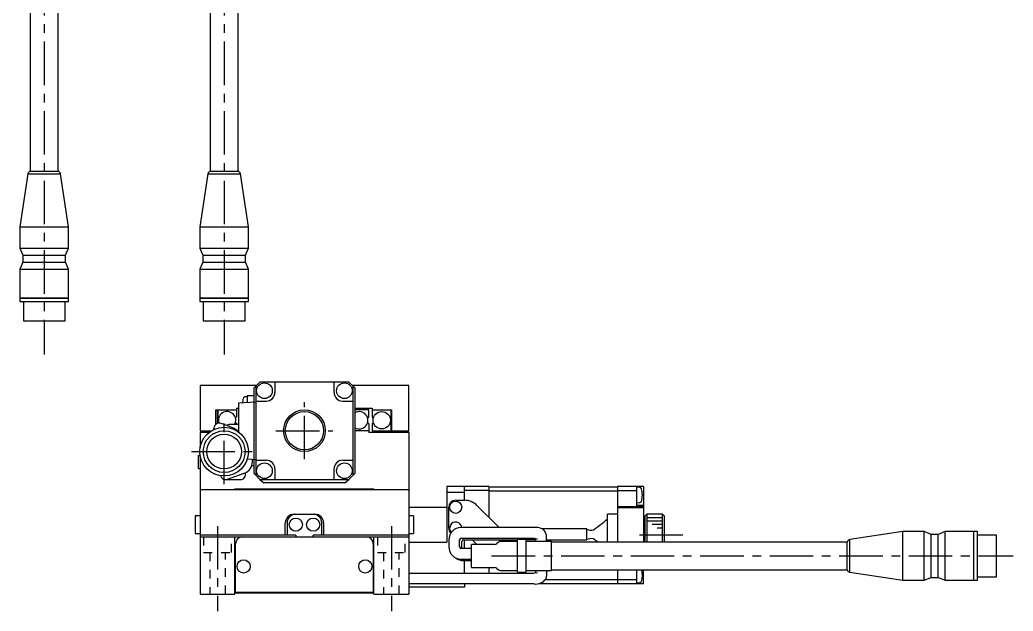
# Model space of a CAD drawing. Extents: x -263 to 411, y 17 to 415.
# Drawn here: x -225.2 to 60.5, y 20 to 189.9 of the extents above; entities that cross this region are included whole.
import ezdxf

# ---------------------------------------------------------------- set-up
doc = ezdxf.new("R2010")
doc.units = 0
doc.header["$LTSCALE"] = 10
doc.linetypes.add('CENTER', pattern=[2, 1.25, -0.25, 0.25, -0.25])
doc.linetypes.add('DOT', pattern=[0.5, 0.25, -0.25])
doc.layers.add('1', color=7, linetype='CONTINUOUS')

msp = doc.modelspace()

# ---------------------------------------------------------------- linework, layer by layer
at = {"layer": '1', "color": 4, "linetype": 'CENTER'}
for p, q in [((-218.204103, 243.717045), (-218.204103, 93.717045)), ((-166.446611, 243.717045), (-166.446611, 93.717045)), ((-143.346612, 63.651156), (-143.346612, 80.051156)), ((-166.446611, 56.451156), (-166.446611, 75.251154)), ((-151.546612, 71.851156), (-135.146612, 71.851156)), ((-175.84661, 65.851155), (-157.046613, 65.851155)), ((-168.346612, 44.434927), (-168.346612, 19.99508)), ((-118.346612, 44.434927), (-118.346612, 19.99508)), ((-34.503718, 41.851156), (-49.503718, 41.851156)), ((-89.503718, 35.851155), (60.496282, 35.851155))]:
    msp.add_line(p, q, dxfattribs=at)
at = {"layer": '1', "color": 7, "linetype": 'CONTINUOUS'}
for p, q in [((-222.204103, 231.474153), (-222.204103, 146.431809)), ((-214.204103, 146.431809), (-214.204103, 231.474153)), ((-170.446611, 231.474153), (-170.446611, 146.431809)), ((-162.446611, 146.431809), (-162.446611, 231.474153)), ((-222.888429, 145.708135), (-225.204102, 130.474153)), ((-222.888429, 145.708135), (-213.519778, 145.708135)), ((-222.204103, 146.431809), (-214.204103, 146.431809)), ((-211.204104, 130.474153), (-213.519778, 145.708135)), ((-171.130937, 145.708135), (-173.44661, 130.474153)), ((-171.130937, 145.708135), (-161.762286, 145.708135)), ((-170.446611, 146.431809), (-162.446611, 146.431809)), ((-159.446612, 130.474153), (-161.762286, 145.708135)), ((-225.204102, 130.474153), (-211.204104, 130.474153)), ((-225.204102, 130.474153), (-225.204102, 124.281154)), ((-211.204104, 124.281154), (-211.204104, 130.474153)), ((-173.44661, 130.474153), (-173.44661, 124.281154)), ((-173.44661, 130.474153), (-159.446612, 130.474153)), ((-159.446612, 124.281154), (-159.446612, 130.474153)), ((-225.204102, 124.281154), (-211.204104, 124.281154)), ((-225.204102, 124.281154), (-224.354103, 122.281154)), ((-212.054103, 122.281154), (-211.204104, 124.281154)), ((-173.44661, 124.281154), (-172.596611, 122.281154)), ((-173.44661, 124.281154), (-159.446612, 124.281154)), ((-160.296611, 122.281154), (-159.446612, 124.281154)), ((-224.354103, 120.281154), (-225.204102, 118.281154)), ((-224.354103, 122.281154), (-212.054103, 122.281154)), ((-224.354103, 122.281154), (-224.354103, 120.281154)), ((-224.354103, 120.281154), (-212.054103, 120.281154)), ((-212.054103, 120.281154), (-212.054103, 122.281154)), ((-211.204104, 118.281154), (-212.054103, 120.281154)), ((-172.596611, 120.281154), (-173.44661, 118.281154)), ((-172.596611, 122.281154), (-172.596611, 120.281154)), ((-172.596611, 122.281154), (-160.296611, 122.281154)), ((-172.596611, 120.281154), (-160.296611, 120.281154)), ((-160.296611, 120.281154), (-160.296611, 122.281154)), ((-159.446612, 118.281154), (-160.296611, 120.281154)), ((-225.204102, 118.281154), (-211.204104, 118.281154)), ((-225.204102, 118.281154), (-225.204102, 110.024154)), ((-211.204104, 110.024154), (-211.204104, 118.281154)), ((-173.44661, 118.281154), (-173.44661, 110.024154)), ((-173.44661, 118.281154), (-159.446612, 118.281154)), ((-159.446612, 110.024154), (-159.446612, 118.281154)), ((-225.204102, 110.024154), (-211.204104, 110.024154)), ((-225.204102, 110.024154), (-225.154102, 109.974154)), ((-225.204102, 109.974154), (-211.204104, 109.974154)), ((-225.204102, 109.974154), (-225.204102, 108.974152)), ((-225.204102, 108.974152), (-211.204104, 108.974152)), ((-224.204101, 108.974152), (-224.204101, 103.474151)), ((-212.204105, 103.474151), (-212.204105, 108.974152)), ((-211.254104, 109.974154), (-211.204104, 110.024154)), ((-211.204104, 108.974152), (-211.204104, 109.974154)), ((-173.44661, 110.024154), (-173.39661, 109.974154)), ((-173.44661, 110.024154), (-159.446612, 110.024154)), ((-173.44661, 109.974154), (-173.44661, 108.974152)), ((-173.44661, 109.974154), (-159.446612, 109.974154)), ((-173.44661, 108.974152), (-159.446612, 108.974152)), ((-172.446609, 108.974152), (-172.446609, 103.474151)), ((-160.446613, 103.474151), (-160.446613, 108.974152)), ((-159.496612, 109.974154), (-159.446612, 110.024154)), ((-159.446612, 108.974152), (-159.446612, 109.974154)), ((-224.204101, 103.474151), (-212.204105, 103.474151)), ((-172.446609, 103.474151), (-160.446613, 103.474151)), ((-156.146612, 85.851155), (-157.346612, 84.651155)), ((-130.501379, 85.851155), (-156.191845, 85.851155)), ((-151.846612, 85.851155), (-151.846612, 82.851155)), ((-134.846612, 82.851156), (-134.846612, 85.851156)), ((-129.346612, 84.651156), (-130.546612, 85.851156)), ((-173.346612, 84.851156), (-173.346612, 71.851156)), ((-157.203018, 84.851156), (-173.346612, 84.851156)), ((-157.846612, 84.129184), (-157.346612, 84.651155)), ((-157.846612, 59.573126), (-157.846612, 84.129184)), ((-157.346611, 84.651155), (-157.346611, 59.051155)), ((-113.346612, 84.851156), (-129.490205, 84.851156)), ((-128.846612, 84.129185), (-129.346612, 84.651156)), ((-129.346611, 59.051156), (-129.346611, 84.651156)), ((-128.846612, 84.129185), (-128.846611, 59.573127)), ((-113.346612, 71.851156), (-113.346612, 84.851156)), ((-157.346612, 80.101155), (-162.346612, 79.751521)), ((-159.846612, 81.601155), (-160.529399, 81.541419)), ((-159.846612, 81.851155), (-159.846612, 79.926338)), ((-157.846612, 81.851155), (-159.846612, 81.851155)), ((-157.346612, 80.351155), (-154.346612, 80.351155)), ((-132.346612, 80.351156), (-129.346612, 80.351156)), ((-168.846612, 77.851156), (-162.846612, 77.851156)), ((-168.846612, 73.670408), (-168.846612, 77.851156)), ((-168.296612, 77.801156), (-168.346612, 77.851156)), ((-168.346612, 73.950483), (-168.346612, 77.851156)), ((-162.846612, 77.801156), (-168.296612, 77.801156)), ((-168.296612, 77.801156), (-168.296612, 73.966375)), ((-162.846612, 78.351156), (-162.346612, 78.351156)), ((-162.846612, 78.351156), (-162.846612, 75.853758)), ((-162.346612, 79.751521), (-162.346612, 71.524777)), ((-128.846612, 78.351156), (-123.846612, 78.351156)), ((-124.846612, 77.851156), (-128.846612, 77.851156)), ((-124.846612, 75.853758), (-124.846612, 77.851156)), ((-123.846612, 78.351156), (-123.846612, 75.853758)), ((-123.846612, 77.851156), (-118.346612, 77.851156)), ((-118.396612, 77.801156), (-123.846612, 77.801156)), ((-118.396612, 77.801156), (-118.346612, 77.851156)), ((-118.396612, 71.851156), (-118.396612, 77.801156)), ((-118.346612, 77.851156), (-118.346612, 71.851156)), ((-163.186147, 75.514223), (-162.846612, 75.853758)), ((-125.186147, 75.514223), (-124.846612, 75.853758)), ((-123.846612, 75.853758), (-123.507077, 75.514223)), ((-173.346612, 71.851156), (-170.05216, 71.851156)), ((-172.346612, 71.351156), (-172.346612, 71.851156)), ((-171.846612, 71.351156), (-171.846612, 71.851156)), ((-169.402179, 72.196595), (-169.402179, 72.481457)), ((-164.92749, 73.066433), (-167.322049, 73.937978)), ((-162.346612, 73.601154), (-165.009894, 73.601154)), ((-163.186147, 74.188089), (-162.846612, 73.848554)), ((-162.846612, 73.848554), (-162.846612, 73.601154)), ((-128.846612, 71.901156), (-124.846612, 71.901156)), ((-124.846612, 71.851156), (-128.846612, 71.851156)), ((-124.846612, 73.848554), (-125.186147, 74.188089)), ((-124.846612, 73.848554), (-124.846612, 71.351156)), ((-123.846612, 73.848554), (-123.507077, 74.188089)), ((-123.846612, 73.848554), (-123.846612, 71.851156)), ((-123.846612, 71.851156), (-113.346612, 71.851156)), ((-173.346612, 71.351156), (-173.346612, 67.030131)), ((-170.776736, 71.351156), (-173.346612, 71.351156)), ((-113.346612, 71.351156), (-124.846612, 71.351156)), ((-113.346612, 71.351156), (-113.346612, 24.851156)), ((-173.359642, 64.751156), (-173.846612, 64.751156)), ((-173.846612, 60.951156), (-173.846612, 64.751156)), ((-173.346612, 64.672179), (-173.346612, 24.851156)), ((-159.7631, 63.770133), (-157.346611, 63.601156)), ((-158.314792, 62.974701), (-158.314792, 63.622522)), ((-157.346611, 63.351155), (-154.346611, 63.351155)), ((-132.346611, 63.351156), (-129.346611, 63.351156)), ((-173.846612, 60.951156), (-173.346612, 60.951156)), ((-158.497279, 61.851155), (-157.846611, 61.851155)), ((-151.846611, 60.851155), (-151.846611, 57.851155)), ((-134.846611, 57.851156), (-134.846611, 60.851156)), ((-165.972794, 57.801155), (-161.820983, 57.801155)), ((-165.442663, 57.894631), (-160.65062, 59.638793)), ((-157.846611, 59.573126), (-157.346611, 59.051155)), ((-157.346611, 59.051155), (-156.146611, 57.851155)), ((-156.146611, 57.851156), (-130.546611, 57.851156)), ((-156.146611, 57.851155), (-155.008515, 56.851155)), ((-131.684708, 56.851156), (-130.546611, 57.851156)), ((-130.546611, 57.851156), (-129.346611, 59.051156)), ((-129.346611, 59.051156), (-128.846611, 59.573127)), ((-113.346612, 54.851156), (-173.346612, 54.851156)), ((-163.346612, 54.851156), (-163.346612, 55.151156)), ((-163.346612, 55.151156), (-123.346612, 55.151156)), ((-131.684708, 56.851156), (-155.008515, 56.851155)), ((-123.346612, 54.851156), (-123.346612, 55.151156)), ((-97.346612, 55.851156), (-102.346612, 55.851156)), ((-102.346612, 55.851155), (-102.346612, 39.851155)), ((-97.346612, 55.751155), (-97.246612, 55.851156)), ((-97.346612, 51.851155), (-97.346612, 55.851155)), ((-90.346612, 54.651155), (-97.346612, 54.651155)), ((-90.346612, 55.851156), (-97.246612, 55.851156)), ((-90.346612, 55.851155), (-90.346612, 47.00801)), ((-90.346612, 55.751156), (-53.346612, 55.751156)), ((-90.346612, 54.609734), (-53.346612, 54.609734)), ((-45.846612, 55.851156), (-53.346612, 55.851156)), ((-53.346612, 55.851155), (-53.346612, 39.851155)), ((-53.346612, 54.651155), (-47.846612, 54.651155)), ((-47.846612, 55.851155), (-47.846612, 50.351155)), ((-46.861332, 55.514955), (-47.846612, 55.601155)), ((-45.846612, 55.851155), (-45.846612, 39.851155)), ((-97.346612, 54.129184), (-102.346612, 54.129184)), ((-99.846612, 51.851155), (-97.260825, 51.851155)), ((-113.346612, 49.851156), (-102.346612, 49.851156)), ((-101.846612, 43.851155), (-101.846612, 49.851155)), ((-93.725291, 50.386689), (-87.370059, 44.031457)), ((-53.346612, 50.101155), (-46.146612, 50.101155)), ((-53.346612, 49.751521), (-45.846612, 49.751521)), ((-47.846612, 51.101155), (-46.861332, 51.187356)), ((-45.846612, 50.351155), (-47.846612, 50.351155)), ((-46.146612, 50.066192), (-46.146612, 50.101155)), ((-45.846612, 50.066192), (-46.146612, 50.066192)), ((-173.346612, 47.351156), (-174.746612, 47.351156)), ((-174.746612, 47.351156), (-174.746612, 42.351156)), ((-146.346612, 47.851156), (-140.346612, 47.851156)), ((-111.946612, 47.351156), (-113.346612, 47.351156)), ((-111.946612, 47.351156), (-111.946612, 42.351156)), ((-56.146612, 39.851155), (-56.146612, 47.851155)), ((-53.346612, 47.851155), (-56.146612, 47.851155)), ((-44.846612, 47.851156), (-45.346612, 47.351156)), ((-45.346612, 39.851155), (-45.346612, 47.351156)), ((-44.846612, 47.851156), (-44.846612, 39.851155)), ((-40.346612, 47.851156), (-44.846612, 47.851156)), ((-40.346612, 39.851155), (-40.346612, 47.851156)), ((-39.846612, 47.351156), (-40.346612, 47.851156)), ((-39.846612, 47.351156), (-39.846612, 39.851155)), ((-148.846612, 41.851156), (-148.846612, 45.351156)), ((-148.346612, 45.351156), (-148.346612, 41.851156)), ((-138.346612, 41.851156), (-138.346612, 45.351156)), ((-137.846612, 45.351156), (-137.846612, 41.851156)), ((-77.283534, 44.031457), (-98.283534, 44.031457)), ((-62.146612, 43.601154), (-75.006187, 43.601155)), ((-62.146612, 40.501154), (-62.146612, 43.601154)), ((-45.346612, 44.351156), (-45.846612, 44.351156)), ((-174.746612, 42.351156), (-173.346612, 42.351156)), ((-145.846612, 41.851156), (-173.346612, 41.851156)), ((-173.346612, 41.351156), (-113.346612, 41.351156)), ((-163.346612, 24.851156), (-163.346612, 41.351156)), ((-145.846612, 41.851156), (-145.846612, 41.351156)), ((-140.846612, 41.351156), (-140.846612, 41.851156)), ((-113.346612, 41.851156), (-140.846612, 41.851156)), ((-123.346612, 24.851156), (-123.346612, 41.351156)), ((-113.346612, 42.351156), (-111.946612, 42.351156)), ((-101.833534, 40.481457), (-101.833534, 38.481457)), ((-98.733534, 38.481457), (-98.733534, 40.481457)), ((-98.283534, 40.931457), (-77.283534, 40.931457)), ((-98.052308, 38.051154), (-98.052308, 40.051154)), ((-97.602308, 40.501154), (-82.096612, 40.501154)), ((-97.346612, 38.031457), (-97.346612, 40.501154)), ((-93.803466, 39.151155), (-95.153465, 40.501154)), ((-82.096612, 40.051155), (-86.946612, 40.051155)), ((-83.839757, 40.501154), (-83.389757, 40.051155)), ((-82.096612, 31.151155), (-82.096612, 40.551155)), ((-79.596612, 40.551155), (-82.096612, 40.551155)), ((-79.596612, 31.151155), (-79.596612, 40.551155)), ((-76.833534, 40.501154), (-79.596612, 40.501154)), ((-72.260825, 40.051155), (-79.596612, 40.051155)), ((-77.283534, 40.931457), (-76.32545, 40.796999)), ((-76.833534, 40.051155), (-76.833534, 40.909231)), ((-73.733534, 40.051155), (-73.733534, 41.797417)), ((-73.733534, 40.501155), (-62.146612, 40.501154)), ((-72.260825, 31.651155), (-72.260825, 40.051155)), ((-60.292853, 40.791389), (-60.200347, 40.751848)), ((28.739175, 42.851154), (13.505192, 40.53548)), ((13.505192, 31.166829), (13.505192, 40.53548)), ((28.739175, 28.851156), (28.739175, 42.851154)), ((34.932174, 42.851154), (28.739175, 42.851154)), ((34.932174, 28.851156), (34.932174, 42.851154)), ((36.932174, 42.001155), (34.932174, 42.851154)), ((36.932174, 29.701155), (36.932174, 42.001155)), ((38.932174, 42.001155), (36.932174, 42.001155)), ((40.932174, 42.851154), (38.932174, 42.001155)), ((38.932174, 29.701155), (38.932174, 42.001155)), ((40.932174, 28.851156), (40.932174, 42.851154)), ((49.189174, 42.851154), (40.932174, 42.851154)), ((49.189174, 28.851156), (49.189174, 42.851154)), ((49.239174, 42.801154), (49.189174, 42.851154)), ((49.239174, 28.851156), (49.239174, 42.851154)), ((50.239176, 42.851154), (49.239174, 42.851154)), ((50.239176, 28.851156), (50.239176, 42.851154)), ((55.739177, 41.851153), (50.239176, 41.851153)), ((55.739177, 29.851157), (55.739177, 41.851153)), ((-163.146612, 25.351156), (-163.146612, 39.351156)), ((-123.546612, 39.351156), (-123.546612, 25.351156)), ((-113.346612, 39.851155), (-102.346612, 39.851155)), ((-95.260825, 38.031457), (-98.283534, 38.031457)), ((-95.260825, 32.551155), (-95.260825, 39.151155)), ((-88.675039, 39.151155), (-95.260825, 39.151155)), ((-87.653718, 39.758262), (-87.967932, 39.444048)), ((12.781518, 39.851155), (-72.260825, 39.851155)), ((12.781518, 31.851155), (12.781518, 39.851155)), ((-98.283534, 34.931457), (-95.260825, 34.931457)), ((-97.602308, 34.501154), (-95.260825, 34.501154)), ((-97.346612, 30.901155), (-97.346612, 34.501154)), ((-95.260825, 32.551155), (-88.675039, 32.551155)), ((-90.346612, 32.551155), (-90.346612, 30.901155)), ((-87.967932, 32.258262), (-87.653718, 31.944048)), ((-86.946612, 31.651155), (-82.096612, 31.651155)), ((-79.596612, 31.651155), (-72.260825, 31.651155)), ((-76.833534, 30.925575), (-76.833534, 31.651155)), ((-73.733534, 31.651155), (-73.733534, 30.035195)), ((-72.260825, 31.851155), (12.781518, 31.851155)), ((-53.346612, 31.851155), (-53.346612, 27.851155)), ((-47.846612, 31.851155), (-47.846612, 27.851155)), ((-45.846612, 27.851155), (-45.846612, 31.851155)), ((-113.346225, 30.901155), (-77.283534, 30.901155)), ((-82.096612, 31.151155), (-79.596612, 31.151155)), ((-76.325451, 31.035613), (-77.283534, 30.901155)), ((-74.000154, 29.092577), (-53.346612, 29.092577)), ((-73.862076, 29.368767), (-73.798711, 29.556862)), ((-73.798711, 29.556862), (-73.756996, 29.746709)), ((-73.756996, 29.746709), (-73.736244, 29.936894)), ((-73.736244, 29.936894), (-73.733534, 30.035195)), ((-53.346612, 29.051155), (-47.846612, 29.051155)), ((13.505192, 31.166829), (28.739175, 28.851156)), ((28.739175, 28.851156), (34.932174, 28.851156)), ((34.932174, 28.851156), (36.932174, 29.701155)), ((36.932174, 29.701155), (38.932174, 29.701155)), ((38.932174, 29.701155), (40.932174, 28.851156)), ((40.932174, 28.851156), (49.189174, 28.851156)), ((49.189174, 28.851156), (49.239174, 28.901156)), ((49.239174, 28.851156), (50.239176, 28.851156)), ((50.239176, 29.851157), (55.739177, 29.851157)), ((-163.146612, 26.351156), (-163.346612, 26.351156)), ((-123.346612, 26.351156), (-123.546612, 26.351156)), ((-97.346612, 26.851155), (-113.346612, 26.851155)), ((-77.283534, 27.801155), (-113.346224, 27.801155)), ((-97.346612, 27.801155), (-97.346612, 26.851155)), ((-75.848626, 27.951155), (-53.346612, 27.951155)), ((-45.846612, 27.851155), (-53.346612, 27.851155)), ((-47.846612, 28.101155), (-46.861332, 28.187356)), ((-173.346612, 24.851156), (-163.346612, 24.851156)), ((-123.346612, 25.151156), (-163.346612, 25.151156)), ((-123.546612, 25.351156), (-163.146612, 25.351156)), ((-123.346612, 24.851156), (-113.346612, 24.851156))]:
    msp.add_line(p, q, dxfattribs=at)
at = {"layer": '1', "color": 9, "linetype": 'CONTINUOUS'}
for p, q in [((-40.346612, 46.851156), (-44.846612, 46.851156)), ((-40.346612, 45.851156), (-44.846612, 45.851156)), ((-40.346612, 44.851156), (-43.346612, 44.851156)), ((-40.346612, 43.851156), (-41.846612, 43.851156))]:
    msp.add_line(p, q, dxfattribs=at)
at = {"layer": '1', "color": 9, "linetype": 'DOT'}
for p, q in [((-172.346612, 41.351156), (-172.346612, 36.851156)), ((-164.346612, 36.851156), (-164.346612, 41.351156)), ((-122.346612, 41.351156), (-122.346612, 36.851156)), ((-114.346612, 36.851156), (-114.346612, 41.351156)), ((-172.346612, 36.851156), (-164.346612, 36.851156)), ((-170.596612, 36.851156), (-170.596612, 24.851156)), ((-166.096612, 24.851156), (-166.096612, 36.851156)), ((-122.346612, 36.851156), (-114.346612, 36.851156)), ((-120.596612, 36.851156), (-120.596612, 24.851156)), ((-116.096612, 24.851156), (-116.096612, 36.851156))]:
    msp.add_line(p, q, dxfattribs=at)
at = {"layer": '1', "color": 7, "linetype": 'CONTINUOUS'}
for centre, radius in [((-154.846612, 83.351155), 2.25), ((-131.846612, 83.351156), 2.25), ((-143.346612, 71.851156), 6), ((-143.346612, 71.851156), 5.5), ((-121.096612, 74.851156), 2.5), ((-166.446611, 65.851155), 6.999999), ((-166.446611, 65.851155), 5.999998), ((-166.446611, 65.851155), 5), ((-154.846611, 60.351155), 2.25), ((-131.846611, 60.351156), 2.25), ((-99.846612, 49.851155), 1.75), ((-145.846612, 44.851156), 1.9), ((-140.846612, 44.851156), 1.9), ((-160.846612, 32.851156), 1.9), ((-125.846612, 32.851156), 1.9)]:
    msp.add_circle(centre, radius, dxfattribs=at)
for centre, radius, start, end in [((-221.916186, 145.474152), 1.000002, 106.733256, 166.468302), ((-214.49202, 145.474152), 1.000002, 13.531698, 73.266744), ((-170.158694, 145.474152), 1.000002, 106.733256, 166.468302), ((-162.734528, 145.474152), 1.000002, 13.531698, 73.266744), ((-156.146612, 79.851155), 5, 164.637452, 180.180142), ((-160.485821, 81.043322), 0.5, 95.000001, 164.637452), ((-154.346612, 82.851155), 2.5, 270.000001, 0.000001), ((-132.346612, 82.851156), 2.5, 180.000001, 270.000001), ((-165.596612, 74.851156), 2.5, 329.999968, 199.226502), ((-127.596612, 74.851156), 2.5, 239.999999, 120.000003), ((-167.852179, 72.481457), 1.55, 70.000001, 190.166308), ((-165.009894, 72.051154), 1.55, 90.000001, 120.676449), ((-168.364792, 63.622522), 10.05, 53.214287, 70.000001), ((-161.864792, 62.974701), 3.55, 290.000001, 0.000001), ((-154.346611, 60.851155), 2.5, 0.000001, 90.000001), ((-132.346611, 60.851156), 2.5, 90.000001, 180.000001), ((-165.972794, 59.351155), 1.55, 195.944447, 290.000001), ((-161.813814, 59.353072), 1.551947, 269.624179, 15.928063), ((-46.90491, 55.016857), 0.5, 17.629155, 85), ((-52.146612, 53.351155), 6, 342.370845, 17.629155), ((-99.846612, 49.851155), 2, 90, 180), ((-97.260825, 46.851155), 5, 45, 90), ((-46.90491, 51.685453), 0.5, 275, 342.370845), ((-146.346612, 45.351156), 2.5, 90, 180), ((-145.846612, 45.351156), 2.5, 90, 180), ((-140.846612, 45.351156), 2.5, 0, 90), ((-140.346612, 45.351156), 2.5, 0, 90), ((-88.178721, 83.079549), 48.583739, 305.09300435, 311.24784118), ((-99.846612, 43.851155), 2, 180, 225.352273), ((-98.283534, 40.481457), 3.55, 90, 180), ((-99.846612, 43.851155), 1.75, 5.913658, 224.003082), ((-77.282491, 36.717766), 7.313691, 85.95274082, 90.00817113), ((-76.403204, 41.326813), 2.710831, 9.99727067, 97.69739771), ((-60.876783, 46.230823), 2.970833, 244.69530626, 282.22572146), ((-161.146612, 39.351156), 2, 90, 180), ((-125.546612, 39.351156), 2, 0, 90), ((-98.283534, 40.481457), 0.45, 90, 180), ((-97.602308, 40.051154), 0.45, 90, 180), ((-86.946612, 39.051155), 1, 90, 135), ((-60.834903, 37.627358), 3.210127, 80.27866524, 114.11791392), ((-71.360343, 24.685784), 19.561798, 50.83142568, 55.21493493), ((13.739176, 39.563238), 1.000002, 103.531698, 163.266744), ((-98.283534, 38.481457), 3.55, 180, 270), ((-98.283534, 38.481457), 0.45, 180, 270), ((-97.602308, 38.051154), 0.45, 180, 182.508741), ((-88.675039, 40.151155), 1, 270, 315), ((-97.602308, 38.051154), 3.55, 231.204766, 270), ((-88.675039, 31.551155), 1, 45, 90), ((-86.946612, 32.651155), 1, 225, 270), ((-52.146612, 30.351155), 6, 342.370845, 14.477509), ((13.739176, 32.139072), 1.000002, 196.733256, 256.468302), ((-76.791999, 31.245965), 3.479701, 261.87936227, 327.35237059), ((-46.90491, 28.685453), 0.5, 275, 342.370845)]:
    msp.add_arc(centre, radius, start, end, dxfattribs=at)

doc.saveas('drawing.dxf')
